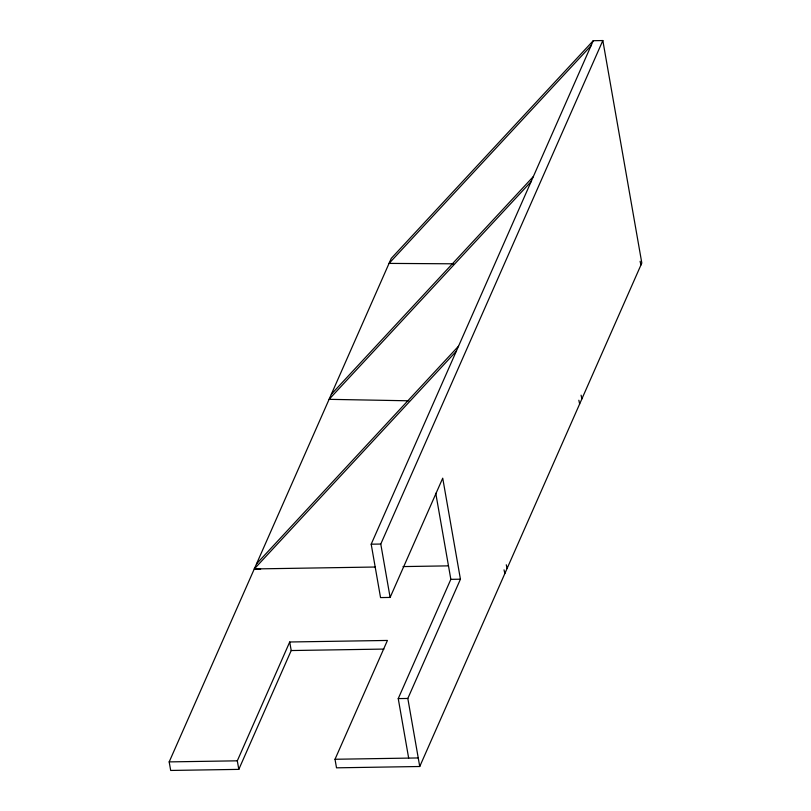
<?xml version="1.0" encoding="UTF-8"?>
<svg xmlns="http://www.w3.org/2000/svg" width="811" height="811" viewBox="0 0 811 811"><rect width="100%" height="100%" fill="white"/><g stroke="black" fill="none" stroke-linecap="round" stroke-linejoin="round"><path stroke-width="1.22" d="M169.185 761.894L391.257 258.395L593.257 40.702L602.837 40.55L641.815 263.017L419.743 766.507L336.514 767.824L335.014 759.268L387.425 640.447L289.72 641.988L237.309 760.819L238.809 769.375L170.685 770.45L169.185 761.894L237.309 760.819M238.809 769.375L291.21 650.544L289.72 641.988M419.743 766.507L407.821 698.453L460.425 579.196L442.725 478.176L390.121 597.433L380.541 597.585L371.195 544.191L593.257 40.702M390.121 597.433L380.775 544.049L602.837 40.55M408.663 758.103L398.242 698.606L450.845 579.348L435.771 493.301M591.057 45.7L389.047 263.403L453.602 263.808M331.334 394.258L533.344 176.555M531.104 181.634L329.094 399.336L408.815 400.796M256.54 563.858L458.539 346.155M260.625 569.048L254.299 568.937L456.299 351.234M371.195 544.191L380.775 544.049M254.299 568.937L375.29 567.021M403.026 566.585L448.392 565.865M450.845 579.348L460.425 579.196M291.21 650.544L383.907 649.074M398.242 698.606L407.821 698.453M335.014 759.268L418.243 757.95M640.102 261.294L640.943 264.984M581.082 395.17L581.892 398.87M578.841 400.239L579.652 403.949M506.277 564.77L507.088 568.47M504.036 569.839L504.847 573.549"/></g></svg>
